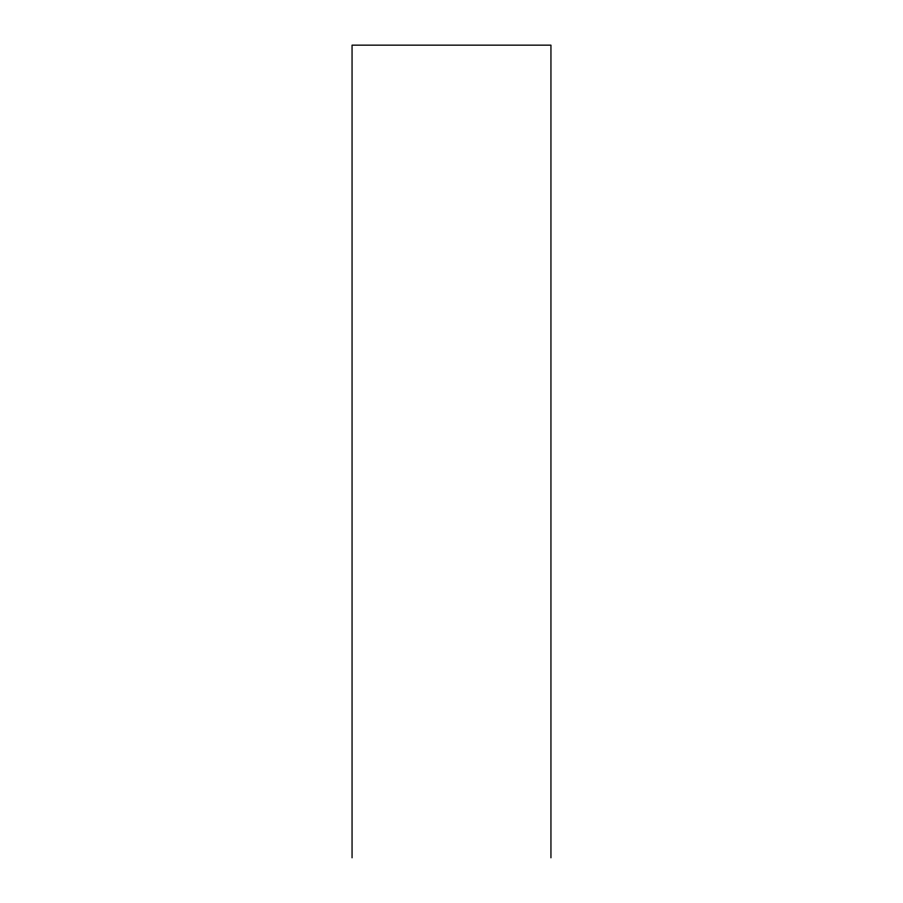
<?xml version="1.0" encoding="UTF-8"?>
<svg xmlns="http://www.w3.org/2000/svg" width="903" height="903" viewBox="0 0 903 903"><rect width="100%" height="100%" fill="white"/><g stroke="black" fill="none" stroke-linecap="round" stroke-linejoin="round"><path stroke-width="1.35" d="M550.943 857.85L550.943 45.15L352.057 45.15L352.057 857.85"/></g></svg>
